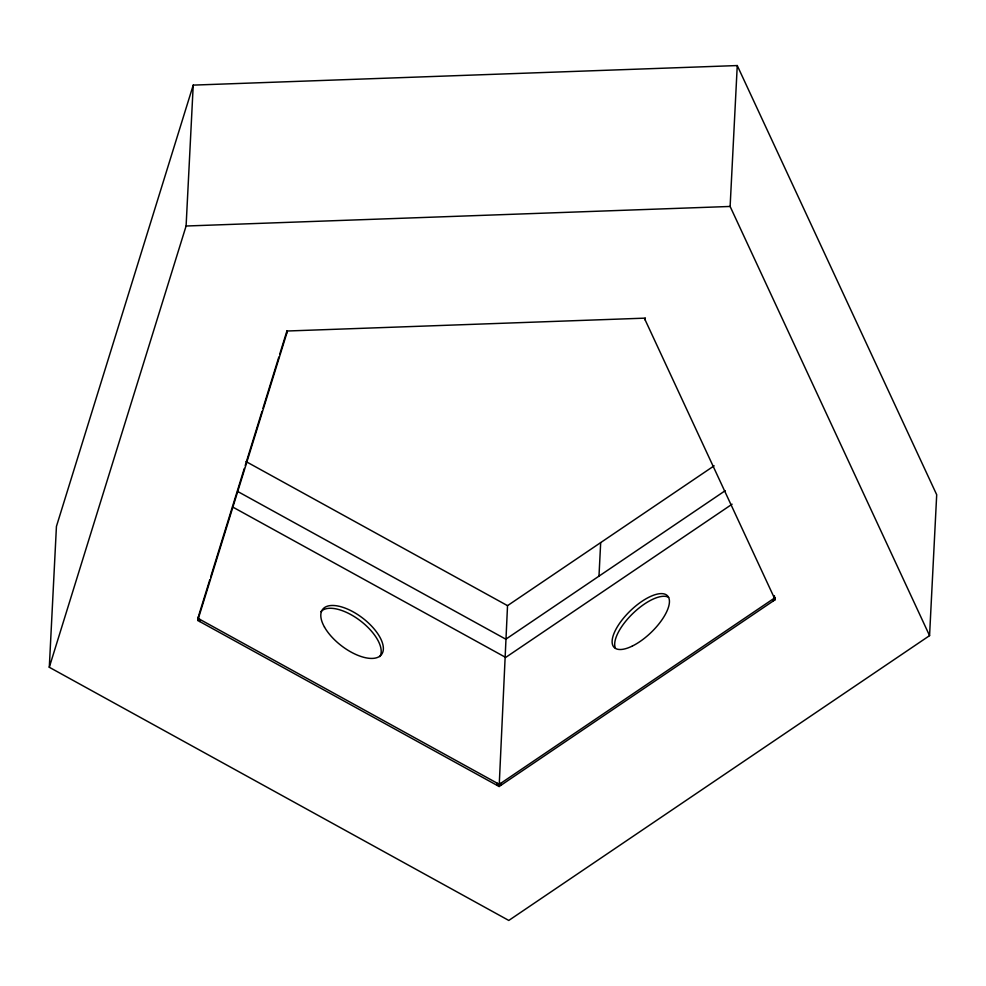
<?xml version="1.0" encoding="UTF-8"?>
<svg xmlns="http://www.w3.org/2000/svg" width="986" height="986" viewBox="0 0 986 986"><rect width="100%" height="100%" fill="white"/><g stroke="black" fill="none" stroke-linecap="round" stroke-linejoin="round"><path stroke-width="1.48" d="M49.3 667.275L56.436 526.388L193.231 85.116L737.257 65.557L936.7 494.738L929.564 635.637L508.788 920.443L49.3 667.275L186.095 226.016L193.231 85.116M775.267 597.516L775.156 599.698L499.15 786.508L197.742 620.453L198.432 616.41L198.322 618.592M199.677 621.513L199.788 619.331M286.901 332.861L287.012 330.68L279.741 354.122M497.215 785.448L497.326 783.266M714.135 465.811L507.531 605.65L499.15 786.508M500.925 785.312L501.036 783.13M598.983 576.144L600.684 542.596M645.177 319.982L645.288 317.8M929.564 635.637L730.121 206.456L737.257 65.557M773.394 600.893L773.505 598.712L499.261 784.326L197.853 618.271M774.318 597.886L774.429 595.704M198.889 614.944L209.784 579.78M210.696 576.847L244.306 468.424M245.218 465.491L262.029 411.273M262.942 408.34L278.828 357.055M197.742 620.453L287.481 331L644.339 318.17L775.156 599.698M725.178 490.72L505.83 639.199L237.601 491.422M732.093 504.191L505.695 657.428L232.548 506.94M186.095 226.016L730.121 206.456M246.044 461.584L507.531 605.65M320.869 611.69A37.098 17.44 37.5 0 1 360.284 620.736A37.098 17.44 37.5 0 1 379.856 656.602M615.412 648.135A37.098 15 -44 0 1 633.32 613.033A37.098 15 -44 0 1 668.644 597.356M324.48 627.084A37.098 17.44 37.5 0 0 378.649 656.923A37.098 17.44 37.5 0 0 353.087 611.813A37.098 17.44 37.5 0 0 324.48 627.084M632.383 646.027A37.098 15 -44 0 0 668.705 597.627A37.098 15 -44 0 0 621.254 621.032A37.098 15 -44 0 0 632.383 646.027"/></g></svg>
